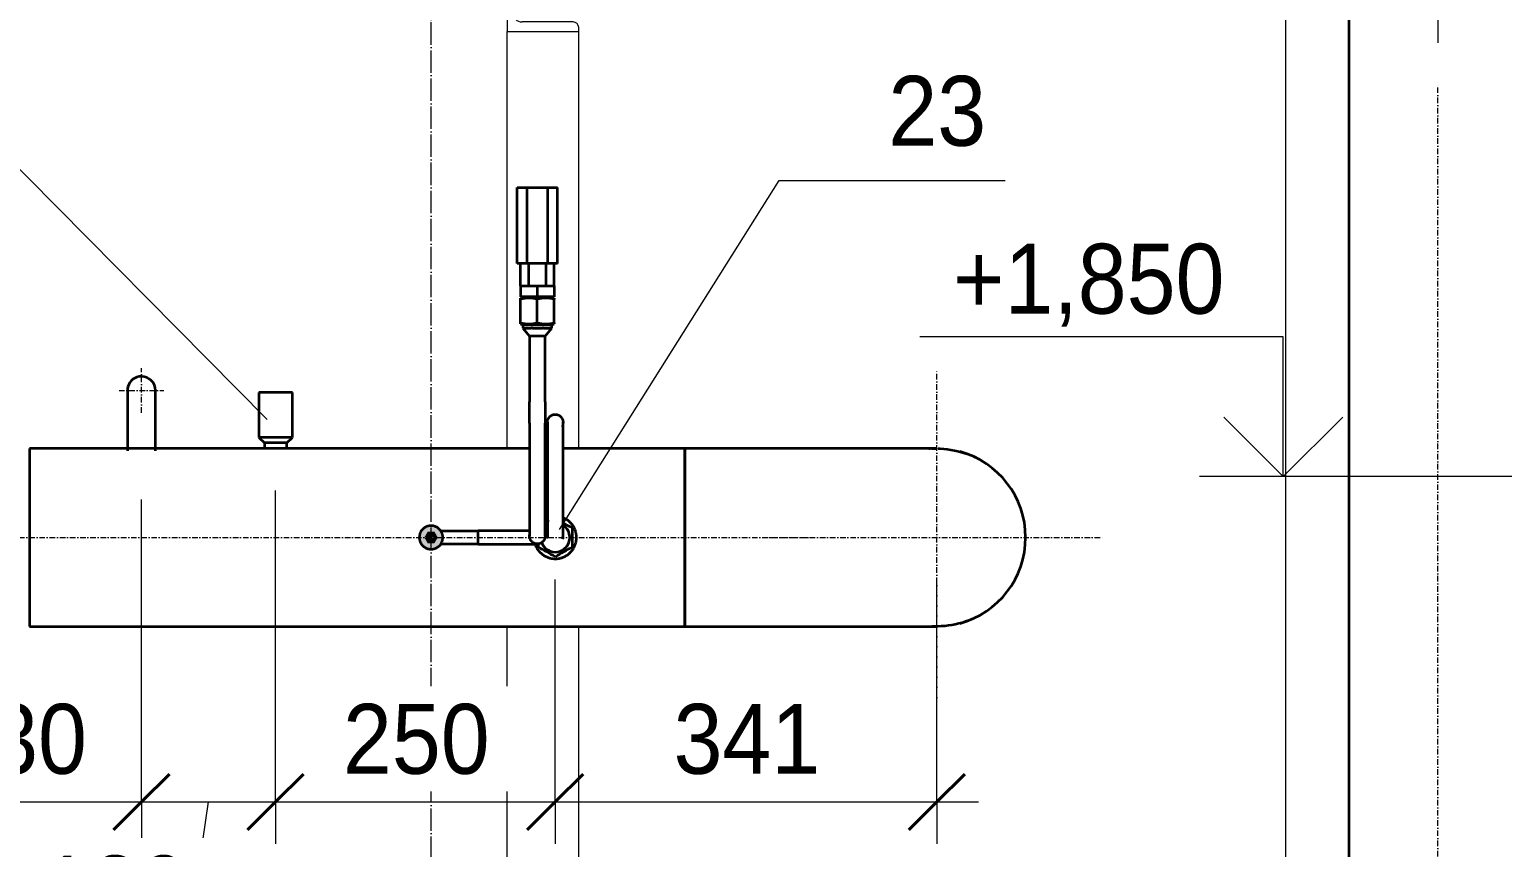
# Model space of a CAD drawing. Header units: millimetres. Extents: x -11989 to -4071, y -1478 to 4600.
# Drawn here: x -6359 to -5042, y 1518 to 2250 of the extents above; entities that cross this region are included whole.
import ezdxf

# ---------------------------------------------------------------- set-up
doc = ezdxf.new("R2010")
doc.units = ezdxf.units.MM
doc.linetypes.add('ADSK_Линия сетки', pattern=[25, 20, -2.5, 0, -2.5])
doc.linetypes.add('ADSK_Осевая', pattern=[9, 5, -2, 0, -2])
for name, color, linetype, lineweight in [('A-ANNO-DIMS', 7, 'Continuous', 9), ('A-ANNO-DIMS-25', 7, 'Continuous', 9), ('A-ANNO-NOTE', 7, 'Continuous', 20), ('A-ANNO-SYMB', 7, 'Continuous', 9), ('G-ANNO-DIMS', 7, 'Continuous', 9), ('P-PIPE', 7, 'Continuous', 35), ('P-PIPE-CNTR', 7, 'ADSK_Осевая', 20), ('P-PIPE-IDEN', 7, 'Continuous', 20), ('S-BEAM', 7, 'Continuous', 35), ('S-COLS', 7, 'Continuous', 20), ('S-GRID', 7, 'Continuous', 9)]:
    doc.layers.add(name, color=color, linetype=linetype, lineweight=lineweight)
doc.layers.add('A-DETL-CNTR', color=7, linetype='ADSK_Осевая', lineweight=20, true_color=0xff8000)
doc.styles.add('Arial_I_1', font='arial.ttf', dxfattribs={"width": 0.9, "height": 62.5})
doc.dimstyles.new('2_5mm_GOST_Type_AU_BF0_9_K_Диагональ__2_мм', dxfattribs={"dimscale": 304.8, "dimtxt": 63.766212, "dimasz": 0.164042, "dimexe": 0.123031, "dimexo": 0.123031, "dimgap": 0.024606, "dimtad": 1, "dimdec": 0, "dimzin": 0, "dimdsep": 46, "dimtxsty": 'Arial_I_1', "dimblk1": 'OBLIQUE', "dimblk2": 'OBLIQUE', "dimsah": 1, "dimcen": 0.09, "dimdle": 0.123031, "dimazin": 2, "dimtfac": 1, "dimtdec": 4, "dimtix": 1, "dimtmove": 0, "dimatfit": 3, "dimfxl": 1, "dimtvp": 1, "dimtfill": 1, "dimtolj": 1, "dimtzin": 0, "dimarcsym": 2})
doc.dimstyles.new('2_5mm_GOST_Type_AU_BF0_9_K_Диагональ__2_мм_1', dxfattribs={"dimscale": 304.8, "dimtxt": 63.766212, "dimasz": 0.164042, "dimexe": 0.123031, "dimexo": 0.123031, "dimgap": 0.024606, "dimtad": 1, "dimdec": 0, "dimzin": 0, "dimdsep": 46, "dimtxsty": 'Arial_I_1', "dimblk1": 'OBLIQUE', "dimblk2": 'OBLIQUE', "dimsah": 1, "dimcen": 0.09, "dimdle": 0.123031, "dimazin": 2, "dimtfac": 1, "dimtdec": 4, "dimtix": 1, "dimtmove": 1, "dimatfit": 3, "dimfxl": 1, "dimtvp": 1, "dimtfill": 1, "dimtolj": 1, "dimtzin": 0, "dimarcsym": 2})

# ---------------------------------------------------------------- blocks, each defined once
blk = doc.blocks.new('ADSK_КолоннаНесущая_Швеллер_ПолкаПараллельная_ГОСТ 8240-97 - 16П-21832736-Разрез 4')
at = {"layer": 'S-COLS', "color": 252, "lineweight": 5, "true_color": 0x959595}
for p, q in [((-5932, 1875), (-5932, 2248)), ((-5868, 1875), (-5868, 2248)), ((-5932, 0), (-5932, 1716)), ((-5868, 0), (-5868, 1716))]:
    blk.add_line(p, q, dxfattribs=at)
blk = doc.blocks.new('ADSK_КаркасНесущий_Швеллер_ПолкаПараллельная_ГОСТ 8240-97 - 16П-21869327-Разрез 4')
at = {"layer": 'S-BEAM', "color": 252, "lineweight": 5, "true_color": 0x959595}
for p, q in [((-5868, 2408), (-5932, 2408)), ((-5932, 2408), (-5932, 2248)), ((-5918.5, 2399.6), (-5873, 2399.6)), ((-5868, 2404.6), (-5868, 2408)), ((-5927, 2264.9), (-5927, 2391.1)), ((-5873, 2256.4), (-5918.5, 2256.4)), ((-5932, 2248), (-5868, 2248)), ((-5868, 2248), (-5868, 2251.4))]:
    blk.add_line(p, q, dxfattribs=at)
for centre, radius, start, end in [((-5918.5, 2391.1), 8.5, 90, 180), ((-5873, 2404.6), 5, 270, 0), ((-5918.5, 2264.9), 8.5, 180, 270), ((-5873, 2251.4), 5, 0, 90)]:
    blk.add_arc(centre, radius, start, end, dxfattribs=at)
blk = doc.blocks.new('ADSK_СтальСварка_Отвод_ГОСТ17375-2001 - Исполнение 2-21850152-Разрез 4')
at = {"layer": 'P-PIPE', "color": 1, "true_color": 0xff0000}
for p, q in [((-5773, 1875), (-5773, 1795.5)), ((-5773, 1795.5), (-5773, 1716))]:
    blk.add_line(p, q, dxfattribs=at)
at = {"layer": 'P-PIPE', "color": 1, "true_color": 0xff0000, "flags": 128}
for points in [[(-5548, 1875), (-5548.2, 1875), (-5548.7, 1875), (-5549.6, 1875), (-5550.9, 1875), (-5552.5, 1875), (-5554.5, 1875), (-5556.8, 1875), (-5559.4, 1875), (-5562.4, 1875), (-5565.8, 1875), (-5569.4, 1875), (-5573.4, 1875), (-5577.8, 1875), (-5582.4, 1875), (-5587.3, 1875), (-5592.5, 1875), (-5598.1, 1875), (-5603.9, 1875), (-5609.9, 1875), (-5616.3, 1875), (-5622.8, 1875), (-5629.7, 1875), (-5636.7, 1875), (-5644, 1875), (-5651.4, 1875), (-5659.1, 1875), (-5667, 1875), (-5675, 1875), (-5683.2, 1875), (-5691.5, 1875), (-5699.9, 1875), (-5708.5, 1875), (-5717.2, 1875), (-5725.9, 1875), (-5734.8, 1875), (-5743.7, 1875), (-5752.6, 1875), (-5761.6, 1875), (-5770.6, 1875), (-5773, 1875)], [(-5773, 1716), (-5764, 1716), (-5755, 1716), (-5746.1, 1716), (-5737.2, 1716), (-5728.3, 1716), (-5719.5, 1716), (-5710.8, 1716), (-5702.2, 1716), (-5693.7, 1716), (-5685.4, 1716), (-5677.2, 1716), (-5669.1, 1716), (-5661.2, 1716), (-5653.5, 1716), (-5646, 1716), (-5638.6, 1716), (-5631.5, 1716), (-5624.6, 1716), (-5618, 1716), (-5611.6, 1716), (-5605.5, 1716), (-5599.6, 1716), (-5594, 1716), (-5588.7, 1716), (-5583.7, 1716), (-5579, 1716), (-5574.6, 1716), (-5570.5, 1716), (-5566.7, 1716), (-5563.3, 1716), (-5560.2, 1716), (-5557.5, 1716), (-5555, 1716), (-5553, 1716), (-5551.3, 1716), (-5549.9, 1716), (-5548.9, 1716), (-5548.3, 1716), (-5548, 1716), (-5548, 1716)]]:
    blk.add_lwpolyline(points, dxfattribs=at)
at = {"layer": 'P-PIPE', "color": 1, "true_color": 0xff0000}
for start, end in [(0, 75), (285, 0)]:
    blk.add_arc((-5548, 1795.5), 79.5, start, end, dxfattribs=at)
blk = doc.blocks.new('ADSK_СтальСварка_Отвод_ГОСТ17375-2001 - Исполнение 2-21850148-Разрез 4')
at = {"layer": 'P-PIPE', "color": 1, "true_color": 0xff0000, "flags": 128}
for points in [[(-5555.1, 1875), (-5555, 1875), (-5553.7, 1875)], [(-5552.4, 1875), (-5551.3, 1875), (-5549.9, 1875), (-5548.9, 1875), (-5548.3, 1875), (-5548, 1875), (-5548, 1875)], [(-5546.7, 1875), (-5544.8, 1874.9), (-5541.6, 1874.7), (-5538.5, 1874.4), (-5535.3, 1874), (-5532.2, 1873.4), (-5529.1, 1872.7), (-5526, 1871.9), (-5523, 1871), (-5520, 1869.9), (-5517, 1868.7), (-5514.1, 1867.4), (-5514, 1867.4)], [(-5548.1, 1716), (-5548.2, 1716), (-5548.7, 1716), (-5549.6, 1716), (-5550.9, 1716), (-5552.5, 1716)], [(-5514, 1723.7), (-5516.3, 1722.6), (-5519.2, 1721.4), (-5522.2, 1720.3), (-5525.2, 1719.3), (-5528.3, 1718.5), (-5531.4, 1717.8), (-5534.5, 1717.2), (-5537.6, 1716.7), (-5540.8, 1716.3), (-5544, 1716.1), (-5547.1, 1716), (-5547.7, 1716)]]:
    blk.add_lwpolyline(points, dxfattribs=at)
blk = doc.blocks.new('Закладная бобышка БП-01 - БП01 М20х1_5 _L_50_-22054717-Разрез 4')
at = {"layer": 'P-PIPE'}
for p, q in [((-6154, 1925), (-6154, 1885)), ((-6124, 1925), (-6154, 1925)), ((-6124, 1885), (-6124, 1925)), ((-6154, 1885), (-6149, 1880)), ((-6124, 1885), (-6154, 1885)), ((-6129, 1880), (-6124, 1885)), ((-6149, 1880), (-6149, 1875)), ((-6129, 1880), (-6149, 1880)), ((-6129, 1875), (-6149, 1875)), ((-6129, 1875), (-6129, 1880))]:
    blk.add_line(p, q, dxfattribs=at)
blk = doc.blocks.new('ADSK_СтальСварка_изгиб_при_монтаже - При монтаже-21515541-Разрез 4')
at = {"layer": 'P-PIPE', "flags": 128}
for points in [[(-6271.4, 1927), (-6271.4, 1927), (-6271.4, 1926.8), (-6271.4, 1926.6), (-6271.4, 1926.2), (-6271.4, 1925.8), (-6271.4, 1925.3), (-6271.4, 1924.7), (-6271.4, 1924), (-6271.4, 1923.2), (-6271.4, 1922.3), (-6271.4, 1921.3), (-6271.4, 1920.2), (-6271.4, 1919.1), (-6271.4, 1917.8), (-6271.4, 1916.5), (-6271.4, 1915.1), (-6271.4, 1913.7), (-6271.4, 1912.1), (-6271.4, 1910.5), (-6271.4, 1908.8), (-6271.4, 1907), (-6271.4, 1905.2), (-6271.4, 1903.3), (-6271.4, 1901.4), (-6271.4, 1899.4), (-6271.4, 1897.4), (-6271.4, 1895.3), (-6271.4, 1893.1), (-6271.4, 1891), (-6271.4, 1888.7), (-6271.4, 1886.5), (-6271.4, 1884.2), (-6271.4, 1881.9), (-6271.4, 1879.6), (-6271.4, 1877.2), (-6271.4, 1874.8), (-6271.4, 1872.9)], [(-6246.4, 1872.9), (-6246.4, 1874.2), (-6246.4, 1876.6), (-6246.4, 1878.9), (-6246.4, 1881.3), (-6246.4, 1883.6), (-6246.4, 1885.9), (-6246.4, 1888.1), (-6246.4, 1890.4), (-6246.4, 1892.6), (-6246.4, 1894.7), (-6246.4, 1896.8), (-6246.4, 1898.9), (-6246.4, 1900.9), (-6246.4, 1902.8), (-6246.4, 1904.7), (-6246.4, 1906.6), (-6246.4, 1908.3), (-6246.4, 1910), (-6246.4, 1911.7), (-6246.4, 1913.2), (-6246.4, 1914.7), (-6246.4, 1916.2), (-6246.4, 1917.5), (-6246.4, 1918.7), (-6246.4, 1919.9), (-6246.4, 1921), (-6246.4, 1922), (-6246.4, 1922.9), (-6246.4, 1923.7), (-6246.4, 1924.5), (-6246.4, 1925.1), (-6246.4, 1925.7), (-6246.4, 1926.1), (-6246.4, 1926.5), (-6246.4, 1926.8), (-6246.4, 1926.9), (-6246.4, 1927), (-6246.4, 1927)]]:
    blk.add_lwpolyline(points, dxfattribs=at)
at = {"layer": 'P-PIPE'}
for start, end in [(90, 165), (45.179, 90), (0, 45), (165.7728, 186.4464)]:
    blk.add_arc((-6258.9, 1927), 12.5, start, end, dxfattribs=at)
blk = doc.blocks.new('Закладная угловая СГК _с перкинсом_ - Закладная угловая СГК _с перкинсом_-22050926-Разрез 4')
at = {"layer": 'P-PIPE', "true_color": 0xff8000}
for points in [[(-5994, 1795.5), (-5989.5, 1795.5), (-5990.9, 1800.7), (-5994.7, 1804.6), (-6000, 1806), (-6005.2, 1804.6), (-6009.2, 1800.4), (-6010.5, 1795.5), (-6005.9, 1795.6), (-6003, 1800.7), (-5997, 1800.7)], [(-6000, 1785), (-5994.7, 1786.4), (-5990.8, 1790.6), (-5989.5, 1795.5), (-5994, 1795.5), (-5997, 1790.3), (-6003, 1790.3), (-6006, 1795.5), (-6010.5, 1795.5), (-6009.1, 1790.2), (-6005.2, 1786.4)], [(-6006, 1795.5), (-5994, 1795.5), (-5997, 1800.7), (-6003, 1800.7), (-6005.9, 1795.6)], [(-5997, 1790.3), (-5994, 1795.5), (-6005.9, 1795.4), (-6003, 1790.3)]]:
    blk.add_hatch(color=30, dxfattribs=at).paths.add_polyline_path(points)
at = {"layer": 'P-PIPE'}
for p, q in [((-5923, 2108.5), (-5914, 2108.5)), ((-5923, 2040.5), (-5923, 2108.5)), ((-5914, 2108.5), (-5896, 2108.5)), ((-5914, 2040.5), (-5914, 2108.5)), ((-5896, 2108.5), (-5887, 2108.5)), ((-5896, 2108.5), (-5896, 2040.5)), ((-5887, 2040.5), (-5887, 2108.5)), ((-5914, 2040.5), (-5923, 2040.5)), ((-5920, 2020.5), (-5920, 2040.5)), ((-5896, 2040.5), (-5914, 2040.5)), ((-5912.5, 2020.5), (-5912.5, 2040.5)), ((-5897.5, 2040.5), (-5897.5, 2020.5)), ((-5887, 2040.5), (-5896, 2040.5)), ((-5890, 2020.5), (-5890, 2040.5)), ((-5920, 2020.5), (-5905, 2020.5)), ((-5920, 2020.5), (-5920, 2010.5)), ((-5905, 2020.5), (-5890, 2020.5)), ((-5905, 2020.5), (-5905, 2010.5)), ((-5890, 2020.5), (-5890, 2010.5)), ((-5918, 2010.5), (-5920, 2009.6)), ((-5905, 2010.5), (-5920, 2010.5)), ((-5920, 1987.5), (-5920, 2008.5)), ((-5890, 2010.5), (-5905, 2010.5)), ((-5905, 1987.5), (-5905, 2008.5)), ((-5890, 2009.6), (-5892, 2010.5)), ((-5890, 1987.5), (-5890, 2008.5)), ((-5920, 1986.4), (-5918, 1985.5)), ((-5918, 1985.5), (-5918, 1982.5)), ((-5892, 1985.5), (-5918, 1985.5)), ((-5918, 1985.5), (-5905, 1985.5)), ((-5918, 1982.5), (-5917.1, 1982.5)), ((-5918, 1982.5), (-5912, 1975.5)), ((-5916.8, 1982.5), (-5917, 1982.5)), ((-5916.8, 1982.5), (-5910.5, 1982.5)), ((-5914.2, 1982.5), (-5914.4, 1982.5)), ((-5912, 1975.5), (-5912, 1916.9)), ((-5898, 1975.5), (-5912, 1975.5)), ((-5909.4, 1982.5), (-5910.5, 1982.5)), ((-5909.4, 1982.5), (-5900.5, 1982.5)), ((-5905, 1985.5), (-5892, 1985.5)), ((-5899.5, 1982.5), (-5900.5, 1982.5)), ((-5899.5, 1982.5), (-5893.2, 1982.5)), ((-5898, 1975.5), (-5892, 1982.5)), ((-5898, 1916.9), (-5898, 1975.5)), ((-5893, 1982.5), (-5893.2, 1982.5)), ((-5892.9, 1982.5), (-5892, 1982.5)), ((-5892, 1985.5), (-5890, 1986.4)), ((-5892, 1982.5), (-5892, 1985.5)), ((-5991.6, 1801.5), (-5958, 1801.5)), ((-5958, 1789.5), (-5958, 1801.5)), ((-5912, 1801.5), (-5958, 1801.5)), ((-5958, 1789.5), (-5991.6, 1789.5)), ((-5958, 1789.5), (-5907, 1789.5))]:
    blk.add_line(p, q, dxfattribs=at)
at = {"layer": 'P-PIPE', "flags": 128}
for points in [[(-5912, 1897.7), (-5912, 1897.9), (-5912, 1898.2), (-5912, 1898.5), (-5912, 1898.8), (-5912, 1899.2), (-5912, 1899.6), (-5912, 1900), (-5912, 1900.4), (-5912, 1900.9), (-5912, 1901.4), (-5912, 1901.9), (-5912, 1902.5), (-5912, 1903), (-5912, 1903.6), (-5912, 1904.2), (-5912, 1904.8), (-5912, 1905.5), (-5912, 1906.2), (-5912, 1906.8), (-5912, 1907.5), (-5912, 1908.3), (-5912, 1909), (-5912, 1909.7), (-5912, 1910.5), (-5912, 1911.2), (-5912, 1912), (-5912, 1912.8), (-5912, 1913.6), (-5912, 1914.4), (-5912, 1915.2), (-5912, 1916), (-5912, 1916.8), (-5912, 1916.9)], [(-5898, 1916.9), (-5898, 1916.1), (-5898, 1915.3), (-5898, 1914.5), (-5898, 1913.7), (-5898, 1912.9), (-5898, 1912.1), (-5898, 1911.4), (-5898, 1910.6), (-5898, 1909.9), (-5898, 1909.1), (-5898, 1908.4), (-5898, 1907.7), (-5898, 1907), (-5898, 1906.3), (-5898, 1905.6), (-5898, 1905), (-5898, 1904.3), (-5898, 1903.7), (-5898, 1903.1), (-5898, 1902.6), (-5898, 1902), (-5898, 1901.5), (-5898, 1901), (-5898, 1900.5), (-5898, 1900.1), (-5898, 1899.7), (-5898, 1899.3), (-5898, 1898.9), (-5898, 1898.6), (-5898, 1898.3), (-5898, 1898), (-5898, 1897.7), (-5898, 1897.7)], [(-5912, 1897.7), (-5912, 1897.1), (-5912, 1896.4), (-5912, 1895.6), (-5912, 1894.8), (-5912, 1893.9), (-5912, 1892.9), (-5912, 1891.8), (-5912, 1890.7), (-5912, 1889.5), (-5912, 1888.2), (-5912, 1886.9), (-5912, 1885.5), (-5912, 1884), (-5912, 1882.5), (-5912, 1880.9), (-5912, 1879.3), (-5912, 1877.6), (-5912, 1875.9), (-5912, 1874.2), (-5912, 1872.4), (-5912, 1870.5), (-5912, 1868.7), (-5912, 1866.7), (-5912, 1864.8), (-5912, 1862.8), (-5912, 1860.9), (-5912, 1858.9), (-5912, 1856.8), (-5912, 1854.8), (-5912, 1852.7), (-5912, 1850.7), (-5912, 1848.6), (-5912, 1846.6), (-5912, 1844.5), (-5912, 1842.5), (-5912, 1840.4), (-5912, 1838.4), (-5912, 1836.4), (-5912, 1834.4), (-5912, 1832.4), (-5912, 1830.5), (-5912, 1828.5), (-5912, 1826.7), (-5912, 1824.8), (-5912, 1823), (-5912, 1821.2), (-5912, 1819.5), (-5912, 1817.8), (-5912, 1816.2), (-5912, 1814.6), (-5912, 1813), (-5912, 1811.6), (-5912, 1810.2), (-5912, 1808.8), (-5912, 1807.5), (-5912, 1806.3), (-5912, 1805.1), (-5912, 1804), (-5912, 1803), (-5912, 1802.1), (-5912, 1801.2), (-5912, 1800.4), (-5912, 1799.7), (-5912, 1799), (-5912, 1798.5), (-5912, 1798), (-5912, 1797.6), (-5912, 1797.2), (-5912, 1797), (-5912, 1796.8), (-5912, 1796.8), (-5912, 1796.8)], [(-5898, 1886.3), (-5897.8, 1887.6), (-5897.6, 1888.9), (-5897.4, 1890.1), (-5897.2, 1891.2), (-5897, 1892.3), (-5896.9, 1893.3), (-5896.7, 1894.3), (-5896.6, 1895.1), (-5896.5, 1895.9), (-5896.4, 1896.6), (-5896.3, 1897.3), (-5896.2, 1897.9), (-5896.1, 1898.3), (-5896, 1898.8), (-5896, 1899.1), (-5895.9, 1899.3), (-5895.9, 1899.5), (-5895.9, 1899.6), (-5895.9, 1899.6)], [(-5898, 1796.8), (-5898, 1796.8), (-5898, 1796.9), (-5898, 1797.1), (-5898, 1797.4), (-5898, 1797.8), (-5898, 1798.2), (-5898, 1798.8), (-5898, 1799.4), (-5898, 1800.1), (-5898, 1800.8), (-5898, 1801.7), (-5898, 1802.6), (-5898, 1803.6), (-5898, 1804.6), (-5898, 1805.8), (-5898, 1806.9), (-5898, 1808.2), (-5898, 1809.5), (-5898, 1810.9), (-5898, 1812.4), (-5898, 1813.9), (-5898, 1815.4), (-5898, 1817.1), (-5898, 1818.7), (-5898, 1820.4), (-5898, 1822.2), (-5898, 1824), (-5898, 1825.8), (-5898, 1827.7), (-5898, 1829.6), (-5898, 1831.5), (-5898, 1833.5), (-5898, 1835.5), (-5898, 1837.5), (-5898, 1839.5), (-5898, 1841.5), (-5898, 1843.6), (-5898, 1845.6), (-5898, 1847.7), (-5898, 1849.8), (-5898, 1851.8), (-5898, 1853.9), (-5898, 1855.9), (-5898, 1857.9), (-5898, 1860), (-5898, 1862), (-5898, 1863.9), (-5898, 1865.9), (-5898, 1867.8), (-5898, 1869.7), (-5898, 1871.5), (-5898, 1873.4), (-5898, 1875.1), (-5898, 1876.9), (-5898, 1878.6), (-5898, 1880.2), (-5898, 1881.8), (-5898, 1883.3), (-5898, 1884.8), (-5898, 1886.2), (-5898, 1887.6), (-5898, 1888.9), (-5898, 1890.1), (-5898, 1891.3), (-5898, 1892.4), (-5898, 1893.4), (-5898, 1894.4), (-5898, 1895.2), (-5898, 1896.1), (-5898, 1896.8), (-5898, 1897.4), (-5898, 1897.7)], [(-5896, 1898.5), (-5896, 1898.5), (-5896, 1898.3), (-5896, 1898.1), (-5896, 1897.8), (-5896, 1897.5), (-5896, 1897), (-5896, 1896.5), (-5896, 1895.9), (-5896, 1895.2), (-5896, 1894.4), (-5896, 1893.6), (-5896, 1892.7), (-5896, 1891.7), (-5896, 1890.6), (-5896, 1889.5), (-5896, 1888.3), (-5896, 1887), (-5896, 1885.7), (-5896, 1884.3), (-5896, 1882.9), (-5896, 1881.4), (-5896, 1879.8), (-5896, 1878.2), (-5896, 1876.5), (-5896, 1874.8), (-5896, 1873.1), (-5896, 1871.3), (-5896, 1869.4), (-5896, 1867.6), (-5896, 1865.7), (-5896, 1863.7), (-5896, 1861.8), (-5896, 1859.8), (-5896, 1857.8), (-5896, 1855.8), (-5896, 1853.7), (-5896, 1851.7), (-5896, 1849.6), (-5896, 1847.6), (-5896, 1845.5), (-5896, 1843.4), (-5896, 1841.4), (-5896, 1839.3), (-5896, 1837.3), (-5896, 1835.3), (-5896, 1833.3), (-5896, 1831.3), (-5896, 1829.4), (-5896, 1827.5), (-5896, 1825.6), (-5896, 1823.7), (-5896, 1821.9), (-5896, 1820.1), (-5896, 1818.4), (-5896, 1816.7), (-5896, 1815.1), (-5896, 1813.5), (-5896, 1811.9), (-5896, 1810.4), (-5896, 1809), (-5896, 1807.7), (-5896, 1806.4), (-5896, 1805.1), (-5896, 1804), (-5896, 1802.9), (-5896, 1801.8), (-5896, 1800.9), (-5896, 1800), (-5896, 1799.2), (-5896, 1798.5), (-5896, 1797.8), (-5896, 1797.3), (-5896, 1796.8), (-5896, 1796.3), (-5896, 1796), (-5896, 1795.8), (-5896, 1795.6), (-5896, 1795.5), (-5896, 1795.5)], [(-5895.9, 1899.6), (-5895.8, 1899.9), (-5895.8, 1900.1), (-5895.7, 1900.4), (-5895.6, 1900.6)], [(-5895.6, 1900.6), (-5895.6, 1900.9), (-5895.5, 1901.2), (-5895.3, 1901.4), (-5895.2, 1901.7), (-5895.1, 1901.9), (-5894.9, 1902.2), (-5894.8, 1902.4), (-5894.6, 1902.6), (-5894.5, 1902.9), (-5894.3, 1903.1), (-5894.1, 1903.3), (-5893.9, 1903.5), (-5893.7, 1903.7), (-5893.5, 1903.9), (-5893.3, 1904), (-5893, 1904.2), (-5892.8, 1904.4), (-5892.6, 1904.5), (-5892.3, 1904.6), (-5892.1, 1904.8), (-5891.8, 1904.9), (-5891.6, 1905), (-5891.3, 1905.1), (-5891, 1905.2), (-5890.8, 1905.3), (-5890.5, 1905.3), (-5890.2, 1905.4), (-5890, 1905.4), (-5889.7, 1905.5), (-5889.4, 1905.5), (-5889.1, 1905.5), (-5888.8, 1905.5), (-5888.6, 1905.5), (-5888.3, 1905.5), (-5888, 1905.4), (-5887.7, 1905.4), (-5887.4, 1905.3), (-5887.2, 1905.3), (-5886.9, 1905.2), (-5886.6, 1905.1), (-5886.4, 1905), (-5886.1, 1904.9), (-5885.9, 1904.8), (-5885.6, 1904.6), (-5885.4, 1904.5), (-5885.1, 1904.4), (-5884.9, 1904.2), (-5884.7, 1904), (-5884.5, 1903.8), (-5884.3, 1903.7), (-5884.1, 1903.5), (-5883.9, 1903.3), (-5883.7, 1903.1), (-5883.5, 1902.8), (-5883.3, 1902.6), (-5883.2, 1902.4), (-5883, 1902.2), (-5882.9, 1901.9), (-5882.7, 1901.7), (-5882.6, 1901.4), (-5882.5, 1901.2), (-5882.4, 1900.9), (-5882.3, 1900.6), (-5882.2, 1900.4), (-5882.2, 1900.1), (-5882.1, 1899.8), (-5882.1, 1899.5), (-5882, 1899.3), (-5882, 1899), (-5882, 1898.7), (-5882, 1898.4), (-5882, 1898.1), (-5882, 1897.9), (-5882, 1897.6), (-5882.1, 1897.4)], [(-5882.1, 1897.4), (-5882.1, 1897.4), (-5882.1, 1897.2), (-5882.1, 1897), (-5882.2, 1896.8), (-5882.2, 1896.4), (-5882.3, 1896), (-5882.4, 1895.4), (-5882.5, 1894.8)], [(-5882, 1795.5), (-5882, 1795.5), (-5882, 1795.7), (-5882, 1795.9), (-5882, 1796.2), (-5882, 1796.5), (-5882, 1797), (-5882, 1797.5), (-5882, 1798.1), (-5882, 1798.8), (-5882, 1799.6), (-5882, 1800.4), (-5882, 1801.3), (-5882, 1802.3), (-5882, 1803.4), (-5882, 1804.5), (-5882, 1805.7), (-5882, 1807), (-5882, 1808.3), (-5882, 1809.7), (-5882, 1811.1), (-5882, 1812.6), (-5882, 1814.2), (-5882, 1815.8), (-5882, 1817.5), (-5882, 1819.2), (-5882, 1820.9), (-5882, 1822.7), (-5882, 1824.6), (-5882, 1826.4), (-5882, 1828.3), (-5882, 1830.3), (-5882, 1832.2), (-5882, 1834.2), (-5882, 1836.2), (-5882, 1838.2), (-5882, 1840.3), (-5882, 1842.3), (-5882, 1844.4), (-5882, 1846.4), (-5882, 1848.5), (-5882, 1850.6), (-5882, 1852.6), (-5882, 1854.7), (-5882, 1856.7), (-5882, 1858.7), (-5882, 1860.7), (-5882, 1862.7), (-5882, 1864.6), (-5882, 1866.5), (-5882, 1868.4), (-5882, 1870.3), (-5882, 1872.1), (-5882, 1873.9), (-5882, 1875.6), (-5882, 1877.3), (-5882, 1878.9), (-5882, 1880.5), (-5882, 1882.1), (-5882, 1883.6), (-5882, 1885), (-5882, 1886.3), (-5882, 1887.6), (-5882, 1888.9), (-5882, 1890), (-5882, 1891.1), (-5882, 1892.2), (-5882, 1893.1), (-5882, 1894), (-5882, 1894.8), (-5882, 1895.5), (-5882, 1896.2), (-5882, 1896.7), (-5882, 1897.2), (-5882, 1897.7), (-5882, 1898), (-5882, 1898.2), (-5882, 1898.4), (-5882, 1898.5), (-5882, 1898.5)], [(-5989.5, 1795.5), (-5989.5, 1795.9), (-5989.5, 1796.3), (-5989.6, 1796.8), (-5989.6, 1797.2), (-5989.7, 1797.6), (-5989.8, 1798), (-5989.9, 1798.4), (-5990, 1798.8), (-5990.2, 1799.2), (-5990.3, 1799.6), (-5990.5, 1800), (-5990.7, 1800.3), (-5990.9, 1800.7), (-5991.1, 1801.1), (-5991.3, 1801.4), (-5991.6, 1801.8), (-5991.8, 1802.1), (-5992.1, 1802.4), (-5992.4, 1802.7), (-5992.7, 1803), (-5993, 1803.3), (-5993.3, 1803.6), (-5993.6, 1803.9), (-5994, 1804.1), (-5994.3, 1804.3), (-5994.7, 1804.6), (-5995, 1804.8), (-5995.4, 1805), (-5995.8, 1805.1), (-5996.2, 1805.3), (-5996.6, 1805.4), (-5997, 1805.6), (-5997.4, 1805.7), (-5997.8, 1805.8), (-5998.2, 1805.8), (-5998.6, 1805.9), (-5999, 1806), (-5999.5, 1806), (-5999.9, 1806), (-6000.3, 1806), (-6000.7, 1806), (-6001.1, 1805.9), (-6001.5, 1805.9), (-6002, 1805.8), (-6002.4, 1805.7), (-6002.8, 1805.6), (-6003.2, 1805.5), (-6003.6, 1805.4), (-6004, 1805.2), (-6004.4, 1805), (-6004.7, 1804.9), (-6005.1, 1804.7), (-6005.5, 1804.5), (-6005.8, 1804.2), (-6006.2, 1804), (-6006.5, 1803.7), (-6006.8, 1803.5), (-6007.1, 1803.2), (-6007.4, 1802.9), (-6007.7, 1802.6), (-6008, 1802.3), (-6008.3, 1802), (-6008.5, 1801.6), (-6008.8, 1801.3), (-6009, 1800.9), (-6009.2, 1800.5), (-6009.4, 1800.2), (-6009.6, 1799.8), (-6009.7, 1799.4), (-6009.9, 1799), (-6010, 1798.6), (-6010.1, 1798.2), (-6010.2, 1797.8), (-6010.3, 1797.4), (-6010.4, 1797), (-6010.4, 1796.6), (-6010.5, 1796.1), (-6010.5, 1795.7), (-6010.5, 1795.5)], [(-5895.6, 1811.1), (-5895.7, 1810.4), (-5896, 1809), (-5896.2, 1807.7), (-5896.4, 1806.4), (-5896.6, 1805.2), (-5896.8, 1804), (-5896.9, 1802.9), (-5897.1, 1801.9), (-5897.2, 1801), (-5897.4, 1800.1), (-5897.5, 1799.3), (-5897.6, 1798.6), (-5897.7, 1798), (-5897.8, 1797.4), (-5897.9, 1796.9), (-5897.9, 1796.5), (-5898, 1796.2), (-5898, 1795.9), (-5898.1, 1795.8), (-5898.1, 1795.7), (-5898.1, 1795.7)], [(-5870, 1795.5), (-5870, 1796.3), (-5870, 1797), (-5870.1, 1797.8), (-5870.2, 1798.5), (-5870.4, 1799.3), (-5870.5, 1800), (-5870.7, 1800.7), (-5870.9, 1801.5), (-5871.2, 1802.2), (-5871.5, 1802.9), (-5871.8, 1803.6), (-5872.1, 1804.3), (-5872.5, 1804.9), (-5872.9, 1805.6), (-5873.3, 1806.2), (-5873.7, 1806.8), (-5874.2, 1807.4), (-5874.7, 1808), (-5875.2, 1808.6), (-5875.7, 1809.1), (-5876.3, 1809.6), (-5876.9, 1810.1), (-5877.5, 1810.6), (-5878.1, 1811.1), (-5878.7, 1811.5), (-5879.4, 1811.9), (-5880, 1812.3), (-5880.7, 1812.6), (-5881.4, 1812.9), (-5882.1, 1813.2)], [(-6010.5, 1795.5), (-6010.5, 1795.1), (-6010.5, 1794.7), (-6010.4, 1794.2), (-6010.3, 1793.8), (-6010.3, 1793.4), (-6010.2, 1793), (-6010.1, 1792.6), (-6010, 1792.2), (-6009.8, 1791.8), (-6009.7, 1791.4), (-6009.5, 1791), (-6009.3, 1790.7), (-6009.1, 1790.3), (-6008.9, 1789.9), (-6008.6, 1789.6), (-6008.4, 1789.2), (-6008.1, 1788.9), (-6007.9, 1788.6), (-6007.6, 1788.3), (-6007.3, 1788), (-6007, 1787.7), (-6006.7, 1787.4), (-6006.3, 1787.1), (-6006, 1786.9), (-6005.7, 1786.7), (-6005.3, 1786.4), (-6004.9, 1786.2), (-6004.6, 1786), (-6004.2, 1785.9), (-6003.8, 1785.7), (-6003.4, 1785.6), (-6003, 1785.4), (-6002.6, 1785.3), (-6002.2, 1785.2), (-6001.8, 1785.2), (-6001.4, 1785.1), (-6000.9, 1785), (-6000.5, 1785), (-6000.1, 1785), (-5999.7, 1785), (-5999.3, 1785), (-5998.8, 1785.1), (-5998.4, 1785.1), (-5998, 1785.2), (-5997.6, 1785.3), (-5997.2, 1785.4), (-5996.8, 1785.5), (-5996.4, 1785.6), (-5996, 1785.8), (-5995.6, 1786), (-5995.2, 1786.1), (-5994.9, 1786.3), (-5994.5, 1786.5), (-5994.1, 1786.8), (-5993.8, 1787), (-5993.5, 1787.3), (-5993.1, 1787.5), (-5992.8, 1787.8), (-5992.5, 1788.1), (-5992.2, 1788.4), (-5992, 1788.7), (-5991.7, 1789), (-5991.4, 1789.4), (-5991.2, 1789.7), (-5991, 1790.1), (-5990.8, 1790.5), (-5990.6, 1790.8), (-5990.4, 1791.2), (-5990.2, 1791.6), (-5990.1, 1792), (-5990, 1792.4), (-5989.8, 1792.8), (-5989.7, 1793.2), (-5989.7, 1793.6), (-5989.6, 1794), (-5989.5, 1794.4), (-5989.5, 1794.9), (-5989.5, 1795.3), (-5989.5, 1795.5)], [(-5912, 1796.8), (-5912, 1797), (-5912, 1797.3), (-5911.9, 1797.6), (-5911.9, 1797.8)], [(-5898.1, 1795.7), (-5898.1, 1795.4), (-5898.2, 1795.1), (-5898.2, 1794.8), (-5898.3, 1794.6), (-5898.4, 1794.3), (-5898.5, 1794.1), (-5898.6, 1793.8), (-5898.8, 1793.5), (-5898.9, 1793.3), (-5899, 1793.1), (-5899.2, 1792.8), (-5899.4, 1792.6), (-5899.5, 1792.4), (-5899.7, 1792.2), (-5899.9, 1792), (-5900.1, 1791.8), (-5900.3, 1791.6), (-5900.5, 1791.4), (-5900.7, 1791.2), (-5900.9, 1791), (-5901.2, 1790.9), (-5901.4, 1790.7), (-5901.7, 1790.6), (-5901.9, 1790.5), (-5902.2, 1790.3), (-5902.4, 1790.2), (-5902.7, 1790.1), (-5902.9, 1790.1), (-5903.2, 1790), (-5903.5, 1789.9), (-5903.8, 1789.9), (-5904, 1789.8), (-5904.3, 1789.8), (-5904.6, 1789.8), (-5904.9, 1789.8), (-5905.2, 1789.8), (-5905.4, 1789.8), (-5905.7, 1789.8), (-5906, 1789.8), (-5906.3, 1789.9), (-5906.5, 1789.9), (-5906.8, 1790), (-5907.1, 1790.1), (-5907.4, 1790.2), (-5907.6, 1790.3), (-5907.9, 1790.4), (-5908.1, 1790.5), (-5908.4, 1790.6), (-5908.6, 1790.8), (-5908.9, 1790.9), (-5909.1, 1791.1), (-5909.3, 1791.2), (-5909.5, 1791.4), (-5909.7, 1791.6), (-5909.9, 1791.8), (-5910.1, 1792), (-5910.3, 1792.2), (-5910.5, 1792.4), (-5910.7, 1792.7), (-5910.8, 1792.9), (-5911, 1793.1), (-5911.1, 1793.4), (-5911.2, 1793.6), (-5911.4, 1793.9), (-5911.5, 1794.1), (-5911.6, 1794.4), (-5911.7, 1794.6), (-5911.7, 1794.9), (-5911.8, 1795.2), (-5911.9, 1795.5), (-5911.9, 1795.7), (-5911.9, 1796), (-5912, 1796.3), (-5912, 1796.6), (-5912, 1796.8)], [(-5911.9, 1797.8), (-5911.9, 1797.9), (-5911.9, 1798), (-5911.8, 1798.2), (-5911.8, 1798.5), (-5911.7, 1798.9), (-5911.7, 1799.3), (-5911.6, 1799.8), (-5911.5, 1800.4)], [(-5907.2, 1790.2), (-5907, 1789.5), (-5906.8, 1788.8), (-5906.5, 1788.1), (-5906.2, 1787.4), (-5905.8, 1786.7), (-5905.5, 1786.1), (-5905.1, 1785.4), (-5904.7, 1784.8), (-5904.2, 1784.2), (-5903.8, 1783.6), (-5903.3, 1783), (-5902.8, 1782.4), (-5902.2, 1781.9), (-5901.7, 1781.4), (-5901.1, 1780.9), (-5900.5, 1780.4), (-5899.9, 1779.9), (-5899.2, 1779.5), (-5898.6, 1779.1), (-5897.9, 1778.7), (-5897.3, 1778.4), (-5896.6, 1778.1), (-5895.9, 1777.8), (-5895.2, 1777.5), (-5894.4, 1777.3), (-5893.7, 1777.1), (-5893, 1776.9), (-5892.2, 1776.8), (-5891.5, 1776.7), (-5890.7, 1776.6), (-5889.9, 1776.5), (-5889.2, 1776.5), (-5888.4, 1776.5), (-5887.7, 1776.5), (-5886.9, 1776.6), (-5886.2, 1776.7), (-5885.4, 1776.8), (-5884.7, 1777), (-5883.9, 1777.2), (-5883.2, 1777.4), (-5882.5, 1777.6), (-5881.8, 1777.9), (-5881.1, 1778.2), (-5880.4, 1778.6), (-5879.7, 1778.9), (-5879.1, 1779.3), (-5878.4, 1779.7), (-5877.8, 1780.1), (-5877.2, 1780.6), (-5876.6, 1781.1), (-5876, 1781.6), (-5875.5, 1782.1), (-5875, 1782.7), (-5874.5, 1783.2), (-5874, 1783.8), (-5873.5, 1784.4), (-5873.1, 1785.1), (-5872.7, 1785.7), (-5872.3, 1786.4), (-5872, 1787), (-5871.6, 1787.7), (-5871.4, 1788.4), (-5871.1, 1789.1), (-5870.8, 1789.9), (-5870.6, 1790.6), (-5870.4, 1791.3), (-5870.3, 1792.1), (-5870.2, 1792.8), (-5870.1, 1793.6), (-5870, 1794.3), (-5870, 1795.1), (-5870, 1795.5)]]:
    blk.add_lwpolyline(points, dxfattribs=at)
at = {"layer": 'P-PIPE'}
for radius, start, end in [(13, 121.5014, 126.4126), (13, 120.9033, 125.8731), (13, 24.9713, 58.5632), (13, 0, 57.9189), (13, 200.3663, 0), (7, 0.449, 12.6788), (7, 347.8739, 359.9836), (13, 0, 20.0287), (13, 339.9713, 360), (13, 204.9713, 245.0287), (13, 249.9713, 290.0287), (13, 293.6715, 335.0287)]:
    blk.add_arc((-5889, 1795.5), radius, start, end, dxfattribs=at)
for points in [[(-5920, 2008.5), (-5920, 2009.2), (-5920, 2009.6), (-5920, 2009.6)], [(-5905, 2008.5), (-5907.4, 2009.2), (-5912.4, 2009.9), (-5917.4, 2009.2), (-5920, 2008.5)], [(-5890, 2008.5), (-5892.4, 2009.2), (-5897.4, 2009.9), (-5902.4, 2009.2), (-5905, 2008.5)], [(-5890, 2009.6), (-5890, 2009.6), (-5890, 2009.2), (-5890, 2008.5)], [(-5920, 1986.4), (-5920, 1986.4), (-5920, 1986.8), (-5920, 1987.5)], [(-5920, 1987.5), (-5917.4, 1986.8), (-5912.4, 1986.1), (-5907.4, 1986.8), (-5905, 1987.5)], [(-5905, 1987.5), (-5902.4, 1986.8), (-5897.4, 1986.1), (-5892.4, 1986.8), (-5890, 1987.5)], [(-5890, 1987.5), (-5890, 1986.8), (-5890, 1986.4), (-5890, 1986.4)], [(-5896.1, 1808.7), (-5895.9, 1808.8), (-5895.8, 1808.9), (-5895.6, 1809)], [(-5874, 1804.2), (-5874, 1801.2), (-5874, 1795.3), (-5874, 1789.6), (-5874, 1786.8)], [(-5904, 1786.8), (-5904, 1787.9), (-5904, 1788.9), (-5904, 1789.9)], [(-5889, 1778.2), (-5891.6, 1779.7), (-5896.6, 1782.6), (-5901.6, 1785.4), (-5904, 1786.8)], [(-5874, 1786.8), (-5876.4, 1785.4), (-5881.4, 1782.6), (-5886.4, 1779.7), (-5889, 1778.2)]]:
    blk.add_open_spline(points, degree=3, dxfattribs=at)
for points, knots in [([(-5882.3, 1809), (-5882, 1808.8), (-5879.2, 1807.2), (-5876.4, 1805.6), (-5874, 1804.2)], [0.4382959, 0.4382959, 0.4382959, 0.4382959, 0.5, 1, 1, 1, 1]), ([(-5907.2, 1790.1), (-5907.2, 1790), (-5907.1, 1789.8), (-5907, 1789.5), (-5907, 1789.5), (-5907, 1789.5), (-5907, 1789.6)], [0.3549164, 0.3549164, 0.3549164, 0.3549164, 0.3888889, 0.4444444, 0.5138889, 0.5486111, 0.5486111, 0.5486111, 0.5486111])]:
    blk.add_open_spline(points, degree=3, knots=knots, dxfattribs=at)
blk = doc.blocks.new('Высотные отметки - Стрелка вверх-261779-Разрез 4')
at = {"layer": 'A-ANNO-NOTE'}
for p, q in [((-10905.2, 1920.5), (-11230.2, 1920.5)), ((-10905.2, 1795.5), (-10905.2, 1920.5)), ((-10905.2, 1795.5), (-10958.2, 1848.5)), ((-10905.2, 1795.5), (-10852.1, 1848.5)), ((-10830.2, 1795.5), (-10980.2, 1795.5))]:
    blk.add_line(p, q, dxfattribs=at)
blk = doc.blocks.new('DIMBLOCK15-Разрез 4')
at = {"layer": 'A-ANNO-DIMS-25', "color": 150, "true_color": 0x0080ff}
for p, q in [((-6258.9, 1559), (-6258.9, 1829.5)), ((-6489, 1559), (-6489, 1596.5)), ((-6526.5, 1559), (-6258.9, 1559)), ((-6489, 1559), (-6489, 1556.9)), ((-6258.9, 1559), (-6258.9, 1521.5))]:
    blk.add_line(p, q, dxfattribs=at)
at = {"layer": 'A-ANNO-DIMS-25', "color": 150, "lineweight": 40, "true_color": 0x0080ff}
for p, q in [((-6489, 1559), (-6464, 1584)), ((-6258.9, 1559), (-6233.9, 1584)), ((-6489, 1559), (-6514, 1534)), ((-6258.9, 1559), (-6283.9, 1534))]:
    blk.add_line(p, q, dxfattribs=at)
at = {"layer": 'A-ANNO-DIMS-25', "color": 0, "insert": (-6438.7, 1646.7), "char_height": 62.5, "width": 155.393, "attachment_point": 1, "line_spacing_factor": 0.941778, "style": 'Arial_I_1', "bg_fill": 3, "box_fill_scale": 1.25, "bg_fill_color": 256, "bg_fill_true_color": 13158600, "bg_fill_transparency": 0}
blk.add_mtext('230', dxfattribs=at)
blk = doc.blocks.new('_Oblique')
at = {"color": 0, "linetype": 'ByBlock', "lineweight": -2}
blk.add_line((-0.5, -0.5), (0.5, 0.5), dxfattribs=at)
blk = doc.blocks.new('DIMBLOCK16-Разрез 4')
at = {"layer": 'A-ANNO-DIMS-25', "color": 150, "true_color": 0x0080ff}
for p, q in [((-6139, 1559), (-6139, 1837.5)), ((-6258.9, 1559), (-6258.9, 1829.5)), ((-6258.9, 1559), (-6101.5, 1559)), ((-6258.9, 1559), (-6258.9, 1521.5)), ((-6218.8, 1423.5), (-6199, 1559)), ((-6139, 1559), (-6139, 1521.5)), ((-6348.3, 1423.5), (-6218.8, 1423.5))]:
    blk.add_line(p, q, dxfattribs=at)
at = {"layer": 'A-ANNO-DIMS-25', "color": 150, "lineweight": 40, "true_color": 0x0080ff}
for p, q in [((-6258.9, 1559), (-6233.9, 1584)), ((-6139, 1559), (-6114, 1584)), ((-6258.9, 1559), (-6283.9, 1534)), ((-6139, 1559), (-6164, 1534))]:
    blk.add_line(p, q, dxfattribs=at)
at = {"layer": 'A-ANNO-DIMS-25', "color": 0, "insert": (-6348.3, 1511.1), "char_height": 62.5, "width": 155.393, "attachment_point": 1, "line_spacing_factor": 0.941778, "style": 'Arial_I_1', "bg_fill": 3, "box_fill_scale": 1.25, "bg_fill_color": 256, "bg_fill_true_color": 13158600, "bg_fill_transparency": 0}
blk.add_mtext('120', dxfattribs=at)
blk = doc.blocks.new('DIMBLOCK18-Разрез 4')
at = {"layer": 'A-ANNO-DIMS-25', "color": 150, "true_color": 0x0080ff}
for p, q in [((-5900, 2880.4), (-5900, 2917.9)), ((-5100, 2880.4), (-5100, 2917.9)), ((-5900, 2880.4), (-5062.5, 2880.4)), ((-5900, 2880.4), (-5900, 2630)), ((-5100, 2880.4), (-5100, 2237.6))]:
    blk.add_line(p, q, dxfattribs=at)
at = {"layer": 'A-ANNO-DIMS-25', "color": 150, "lineweight": 40, "true_color": 0x0080ff}
for p, q in [((-5900, 2880.4), (-5875, 2905.4)), ((-5100, 2880.4), (-5075, 2905.4)), ((-5900, 2880.4), (-5925, 2855.4)), ((-5100, 2880.4), (-5125, 2855.4))]:
    blk.add_line(p, q, dxfattribs=at)
at = {"layer": 'A-ANNO-DIMS-25', "color": 0, "insert": (-5564.7, 2968), "char_height": 62.5, "width": 155.393, "attachment_point": 1, "line_spacing_factor": 0.941778, "style": 'Arial_I_1', "bg_fill": 3, "box_fill_scale": 1.25, "bg_fill_color": 256, "bg_fill_true_color": 13158600, "bg_fill_transparency": 0}
blk.add_mtext('800', dxfattribs=at)
blk = doc.blocks.new('ADSK_M_Арматура трубопроводов - ADSK_Позиция_5-21821011-Разрез 4')
at = {"layer": 'P-PIPE-IDEN'}
blk.add_line((-10366.2, 2065.5), (-10241.2, 2065.5), dxfattribs=at)
blk = doc.blocks.new('DIMBLOCK31-Разрез 4')
at = {"layer": 'A-ANNO-DIMS-25', "color": 150, "true_color": 0x0080ff}
for p, q in [((-6139, 1559), (-6139, 1837.5)), ((-5889, 1559), (-5889, 1758)), ((-6176.5, 1559), (-5889, 1559)), ((-6139, 1559), (-6139, 1521.5)), ((-5889, 1559), (-5889, 1521.5))]:
    blk.add_line(p, q, dxfattribs=at)
at = {"layer": 'A-ANNO-DIMS-25', "color": 150, "lineweight": 40, "true_color": 0x0080ff}
for p, q in [((-6139, 1559), (-6114, 1584)), ((-5889, 1559), (-5864, 1584)), ((-6139, 1559), (-6164, 1534)), ((-5889, 1559), (-5914, 1534))]:
    blk.add_line(p, q, dxfattribs=at)
at = {"layer": 'A-ANNO-DIMS-25', "color": 0, "insert": (-6078.7, 1646.7), "char_height": 62.5, "width": 155.393, "attachment_point": 1, "line_spacing_factor": 0.941778, "style": 'Arial_I_1', "bg_fill": 3, "box_fill_scale": 1.25, "bg_fill_color": 256, "bg_fill_true_color": 13158600, "bg_fill_transparency": 0}
blk.add_mtext('250', dxfattribs=at)
blk = doc.blocks.new('DIMBLOCK32-Разрез 4')
at = {"layer": 'A-ANNO-DIMS-25', "color": 150, "true_color": 0x0080ff}
for p, q in [((-5889, 1559), (-5889, 1758)), ((-5548, 1559), (-5548, 1758)), ((-5889, 1559), (-5510.5, 1559)), ((-5889, 1559), (-5889, 1521.5)), ((-5548, 1559), (-5548, 1521.5))]:
    blk.add_line(p, q, dxfattribs=at)
at = {"layer": 'A-ANNO-DIMS-25', "color": 150, "lineweight": 40, "true_color": 0x0080ff}
for p, q in [((-5889, 1559), (-5864, 1584)), ((-5548, 1559), (-5523, 1584)), ((-5889, 1559), (-5914, 1534)), ((-5548, 1559), (-5573, 1534))]:
    blk.add_line(p, q, dxfattribs=at)
at = {"layer": 'A-ANNO-DIMS-25', "color": 0, "insert": (-5783.2, 1646.7), "char_height": 62.5, "width": 155.393, "attachment_point": 1, "line_spacing_factor": 0.941778, "style": 'Arial_I_1', "bg_fill": 3, "box_fill_scale": 1.25, "bg_fill_color": 256, "bg_fill_true_color": 13158600, "bg_fill_transparency": 0}
blk.add_mtext('341', dxfattribs=at)

msp = doc.modelspace()

# ---------------------------------------------------------------- linework, layer by layer
at = {"layer": 'A-DETL-CNTR'}
for p, q in [((-5100, 300.1), (-5100, 2200.1)), ((-10345, 1795.5), (-5657.2, 1795.5))]:
    msp.add_line(p, q, dxfattribs=at)
at = {"layer": 'G-ANNO-DIMS', "color": 142, "lineweight": 20, "true_color": 0x0080c0}
msp.add_line((-5015.1, 1850), (-5238.1, 1850), dxfattribs=at)
at = {"layer": 'P-PIPE', "color": 11, "true_color": 0xff8080}
msp.add_line((-5179.5, 2262.5), (-5179.5, 1379.1), dxfattribs=at)
at = {"layer": 'P-PIPE', "color": 1, "true_color": 0xff0000}
for p, q in [((-5912, 1875), (-6359, 1875)), ((-6359, 1875), (-6359, 1716)), ((-5773, 1875), (-5882.3, 1875)), ((-5773, 1716), (-5773, 1875)), ((-5548, 1875), (-5548, 1875)), ((-6359, 1716), (-5773, 1716)), ((-5548, 1716), (-5548, 1716))]:
    msp.add_line(p, q, dxfattribs=at)
at = {"layer": 'P-PIPE'}
for start, end in [(90, 165), (45.179, 90), (0, 45), (165.7728, 180), (180, 186.4464)]:
    msp.add_arc((-6258.9, 1927), 12.5, start, end, dxfattribs=at)
at = {"layer": 'P-PIPE', "color": 1, "true_color": 0xff0000}
for start, end in [(360, 75), (285, 360)]:
    msp.add_arc((-5548, 1795.5), 79.5, start, end, dxfattribs=at)
at = {"layer": 'P-PIPE-CNTR'}
for p, q in [((-6258.9, 1907), (-6258.9, 1947)), ((-6278.9, 1927), (-6238.9, 1927))]:
    msp.add_line(p, q, dxfattribs=at)
at = {"layer": 'P-PIPE-CNTR', "color": 1, "true_color": 0xff0000}
for p, q in [((-5548, 1645.5), (-5548, 1945.5)), ((-5698, 1795.5), (-5398, 1795.5))]:
    msp.add_line(p, q, dxfattribs=at)
at = {"layer": 'P-PIPE-IDEN'}
for p, q in [((-6146.4, 1901.1), (-6483, 2241)), ((-5885.3, 1802.5), (-5688.8, 2114.7)), ((-5688.8, 2114.7), (-5611.9, 2114.7))]:
    msp.add_line(p, q, dxfattribs=at)
at = {"layer": 'S-GRID', "color": 1, "linetype": 'ADSK_Линия сетки', "true_color": 0xff0000}
msp.add_line((-6000, -550), (-6000, 2672.2), dxfattribs=at)

# ---------------------------------------------------------------- block references
at = {"layer": 'G-ANNO-DIMS', "lineweight": 20}
msp.add_blockref('Высотные отметки - Стрелка вверх-261779-Разрез 4', (5667, 54.5), dxfattribs=at)
at = {"layer": 'P-PIPE'}
for name in ['Закладная угловая СГК _с перкинсом_ - Закладная угловая СГК _с перкинсом_-22050926-Разрез 4', 'ADSK_СтальСварка_изгиб_при_монтаже - При монтаже-21515541-Разрез 4', 'Закладная бобышка БП-01 - БП01 М20х1_5 _L_50_-22054717-Разрез 4']:
    msp.add_blockref(name, (0, 0), dxfattribs=at)
at = {"layer": 'P-PIPE', "color": 1, "true_color": 0xff0000}
for name in ['ADSK_СтальСварка_Отвод_ГОСТ17375-2001 - Исполнение 2-21850152-Разрез 4', 'ADSK_СтальСварка_Отвод_ГОСТ17375-2001 - Исполнение 2-21850148-Разрез 4']:
    msp.add_blockref(name, (0, 0), dxfattribs=at)
at = {"layer": 'P-PIPE-IDEN'}
msp.add_blockref('ADSK_M_Арматура трубопроводов - ADSK_Позиция_5-21821011-Разрез 4', (4754.3, 49.2), dxfattribs=at)
at = {"layer": 'S-BEAM', "color": 252, "lineweight": 5, "true_color": 0x959595}
msp.add_blockref('ADSK_КаркасНесущий_Швеллер_ПолкаПараллельная_ГОСТ 8240-97 - 16П-21869327-Разрез 4', (0, 0), dxfattribs=at)
at = {"layer": 'S-COLS', "color": 252, "lineweight": 5, "true_color": 0x959595}
msp.add_blockref('ADSK_КолоннаНесущая_Швеллер_ПолкаПараллельная_ГОСТ 8240-97 - 16П-21832736-Разрез 4', (0, 0), dxfattribs=at)

# ---------------------------------------------------------------- next in the draw order: texts
at = {"layer": 'G-ANNO-DIMS', "color": 142, "lineweight": 20, "true_color": 0x0080c0, "insert": (-5533.3, 2058.1), "char_height": 62.5, "width": 288.476, "attachment_point": 1, "line_spacing_factor": 0.941778, "style": 'Arial_I_1', "bg_fill": 3, "box_fill_scale": 1.25, "bg_fill_color": 256, "bg_fill_true_color": 13158600, "bg_fill_transparency": 0}
msp.add_mtext('+1,850', dxfattribs=at)

# ---------------------------------------------------------------- next in the draw order: dimensions: what is measured, and where the dimension line sits
at = {"layer": 'A-ANNO-DIMS', "color": 150, "true_color": 0x0080ff}
dim = msp.add_linear_dim(base=(-6258.9, 1559), p1=(-6489, 1594.4), p2=(-6258.9, 1867), dimstyle='2_5mm_GOST_Type_AU_BF0_9_K_Диагональ__2_мм', override={"dimpost": '<>', "dimfxl": 356.707856}, dxfattribs=at)
dim.commit()
dim.dimension.update_dxf_attribs({"geometry": 'DIMBLOCK15-Разрез 4', "text_midpoint": (-6374, 1598.5)})

# ---------------------------------------------------------------- next in the draw order: linework, layer by layer
at = {"layer": 'A-ANNO-SYMB', "lineweight": 20}
msp.add_line((-5236, -630.3), (-5236, 2966.8), dxfattribs=at)

# ---------------------------------------------------------------- next in the draw order: dimensions: what is measured, and where the dimension line sits
at = {"layer": 'A-ANNO-DIMS', "color": 150, "true_color": 0x0080ff}
dim = msp.add_linear_dim(base=(-6139, 1559), p1=(-6258.9, 1867), p2=(-6139, 1875), dimstyle='2_5mm_GOST_Type_AU_BF0_9_K_Диагональ__2_мм_1', override={"dimpost": '<>', "dimfxl": 120.207908}, dxfattribs=at)
dim.commit()
dim.dimension.update_dxf_attribs({"geometry": 'DIMBLOCK16-Разрез 4', "text_midpoint": (-6270.6, 1469.5), "dimtype": 160})

# ---------------------------------------------------------------- next in the draw order: dimensions: what is measured, and where the dimension line sits
for base, p1, p2, override, picture, middle in [((-5100, 2880.4), (-5900, 2592.5), (-5100, 2200.1), {"dimpost": '<>', "dimfxl": 891.068412}, 'DIMBLOCK18-Разрез 4', (-5500, 2919.8)), ((-5889, 1559), (-6139, 1875), (-5889, 1795.5), {"dimpost": '<>', "dimfxl": 262.336139}, 'DIMBLOCK31-Разрез 4', (-6014, 1598.5))]:
    dim = msp.add_linear_dim(base=base, p1=p1, p2=p2, dimstyle='2_5mm_GOST_Type_AU_BF0_9_K_Диагональ__2_мм', override=override, dxfattribs=at)
    dim.commit()
    dim.dimension.update_dxf_attribs({"geometry": picture, "text_midpoint": middle})

# ---------------------------------------------------------------- next in the draw order: texts
at = {"layer": 'P-PIPE-IDEN', "lineweight": 9, "insert": (-5591.2, 2208.2), "char_height": 62.5, "width": 104.62, "attachment_point": 1, "style": 'Arial_I_1', "bg_fill": 3, "box_fill_scale": 1.25, "bg_fill_color": 256, "bg_fill_true_color": 13158600, "bg_fill_transparency": 0}
msp.add_mtext('23', dxfattribs=at)

# ---------------------------------------------------------------- next in the draw order: dimensions: what is measured, and where the dimension line sits
at = {"layer": 'A-ANNO-DIMS', "color": 150, "true_color": 0x0080ff}
dim = msp.add_linear_dim(base=(-5548, 1559), p1=(-5889, 1795.5), p2=(-5548, 1795.5), dimstyle='2_5mm_GOST_Type_AU_BF0_9_K_Диагональ__2_мм', override={"dimpost": '<>', "dimfxl": 340.979524}, dxfattribs=at)
dim.commit()
dim.dimension.update_dxf_attribs({"geometry": 'DIMBLOCK32-Разрез 4', "text_midpoint": (-5718.5, 1598.5)})

doc.saveas('drawing.dxf')
